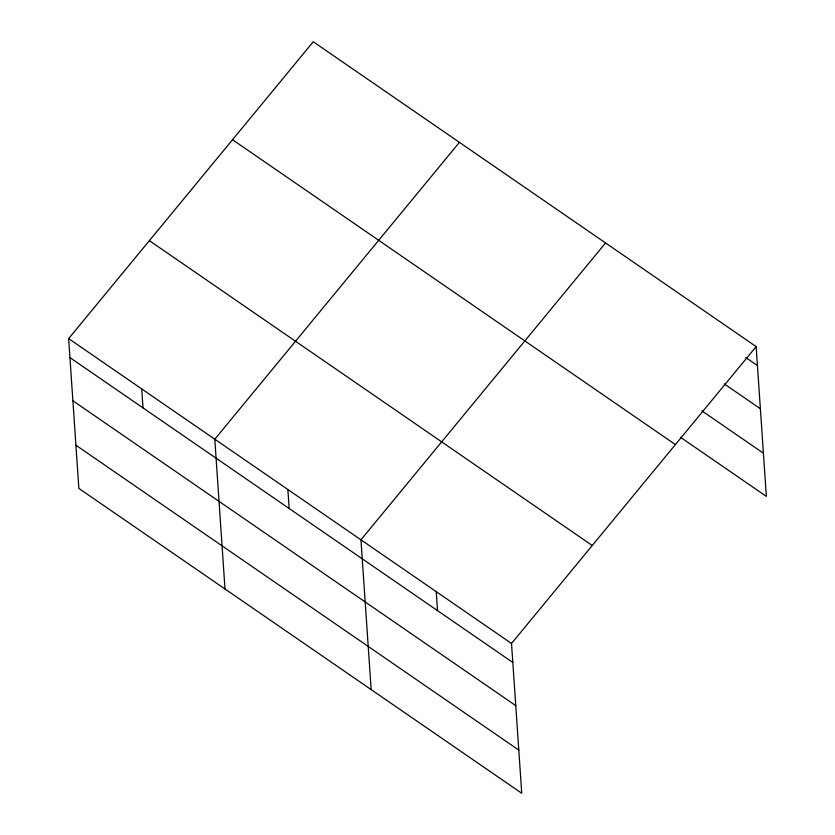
<?xml version="1.0" encoding="UTF-8"?>
<svg xmlns="http://www.w3.org/2000/svg" width="835" height="835" viewBox="0 0 835 835"><rect width="100%" height="100%" fill="white"/><g stroke="black" fill="none" stroke-linecap="round" stroke-linejoin="round"><path stroke-width="1.25" d="M756.145 346.608L511.521 643.472L521.739 793.25L78.855 488.392L68.647 338.613L313.261 41.75L756.145 346.608L766.353 496.387L680.462 437.258M459.417 142.357L214.793 439.22L225.001 588.988M605.563 242.954L360.95 539.827L371.158 689.595M745.78 357.557L757.439 365.584M724.331 383.933L760.382 408.753M701.911 410.883L763.42 453.217M232.537 139.716L675.421 444.575M149.371 240.647L592.255 545.516M68.647 338.613L511.521 643.472M69.931 357.589L512.815 662.458M72.875 400.758L515.759 705.617M75.912 445.222L518.796 750.091M436.235 591.65L437.53 610.625M287.866 489.519L289.161 508.494M141.72 388.922L143.015 407.897"/></g></svg>
